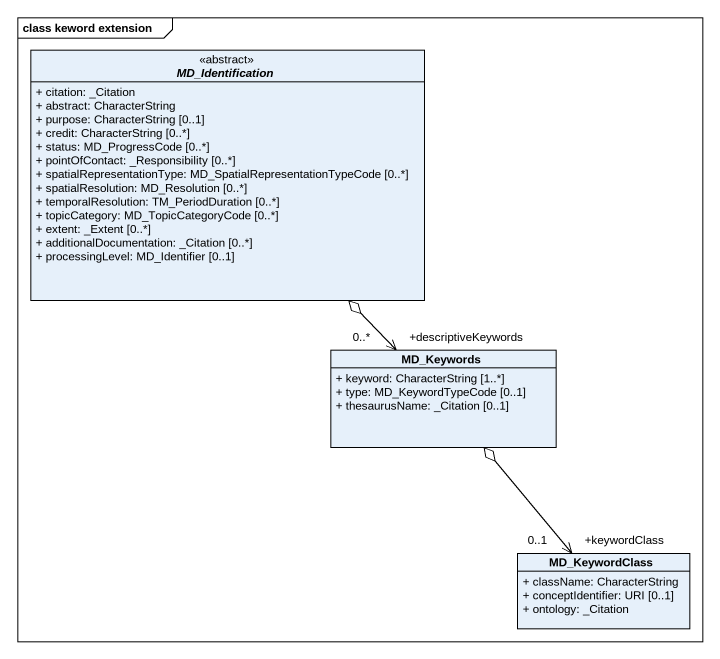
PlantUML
@startuml
mainframe class keword extension
hide circle
hide empty members
skinparam classAttributeIconSize 0
abstract class MD_Identification <<abstract>> {
  + citation: _Citation
  + abstract: CharacterString
  + purpose: CharacterString [0..1]
  + credit: CharacterString [0..*]
  + status: MD_ProgressCode [0..*]
  + pointOfContact: _Responsibility [0..*]
  + spatialRepresentationType: MD_SpatialRepresentationTypeCode [0..*]
  + spatialResolution: MD_Resolution [0..*]
  + temporalResolution: TM_PeriodDuration [0..*]
  + topicCategory: MD_TopicCategoryCode [0..*]
  + extent: _Extent [0..*]
  + additionalDocumentation: _Citation [0..*]
  + processingLevel: MD_Identifier [0..1]
}
class MD_Keywords {
  + keyword: CharacterString [1..*]
  + type: MD_KeywordTypeCode [0..1]
  + thesaurusName: _Citation [0..1]
}
class MD_KeywordClass {
  + className: CharacterString
  + conceptIdentifier: URI [0..1]
  + ontology: _Citation
}
MD_Identification o--> "+descriptiveKeywords\n0..*" MD_Keywords
MD_Keywords o--> "+keywordClass\n0..1" MD_KeywordClass
@enduml
